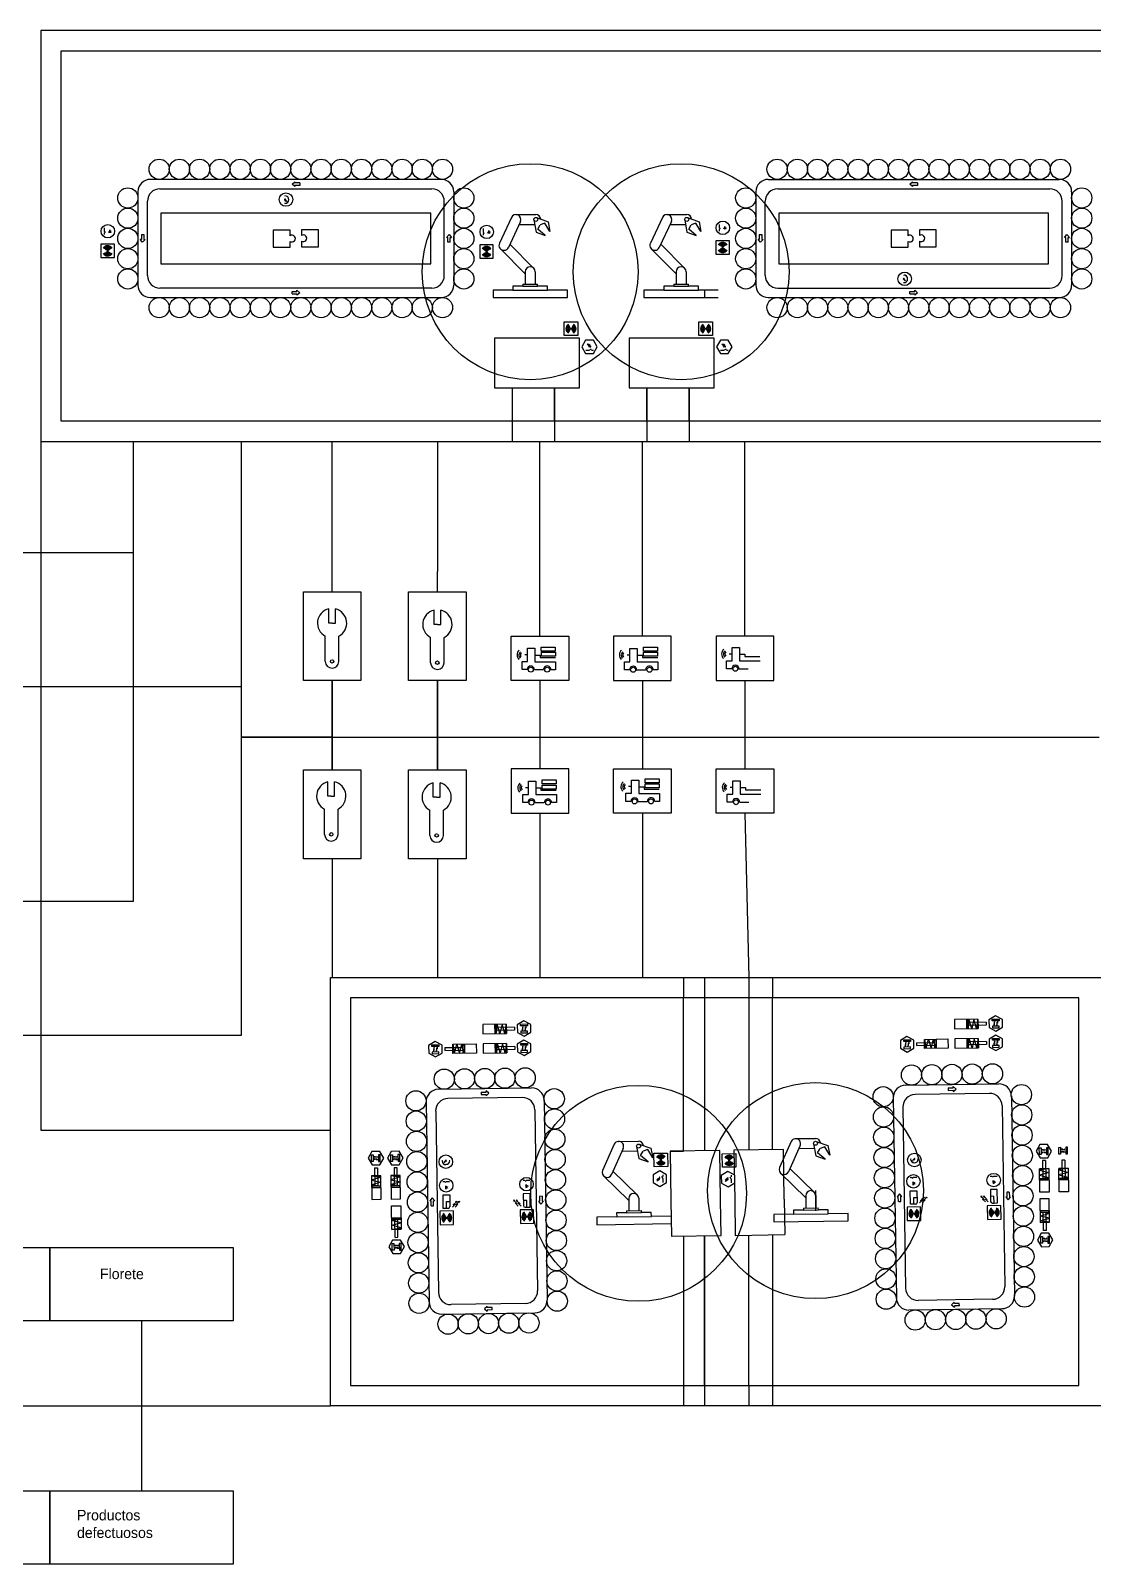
# Model space of a CAD drawing. Header units: millimetres. Extents: x -45159 to 38165, y -34530 to 15716.
# Drawn here: x -5126 to 10627, y -7011 to 15716 of the extents above; entities that cross this region are included whole.
import ezdxf

# ---------------------------------------------------------------- set-up
doc = ezdxf.new("R2010")
doc.units = ezdxf.units.MM
doc.header["$LTSCALE"] = 0.4
for name, color, linetype in [('01 Contornos vistos 0.35', 150, 'Continuous'), ('Almacenaje', 80, 'Continuous'), ('Maquina', 82, 'Continuous'), ('Robots', 80, 'Continuous'), ('Sensores', 211, 'Continuous'), ('Texto2', 7, 'Continuous')]:
    doc.layers.add(name, color=color, linetype=linetype)

msp = doc.modelspace()

# ---------------------------------------------------------------- linework, layer by layer
at = {"layer": '01 Contornos vistos 0.35', "color": 5}
for p, q in [((-4676, 15716), (-4976, 15716)), ((-4976, 15716), (-4976, 9928)), ((11442, 15716), (-4676, 15716)), ((2011, 10424), (2011, 9628)), ((2640, 10424), (2640, 9928)), ((4007, 10424), (4007, 9928)), ((4637, 10424), (4637, 9928)), ((-4976, 9928), (-4976, 9628)), ((2640, 9928), (2640, 9628)), ((4007, 9928), (4007, 9628)), ((4637, 9928), (4637, 9628)), ((-4976, 9628), (11442, 9628)), ((-4976, 9628), (-4976, -577)), ((-3602, 7981), (-3602, 9628)), ((-2000, 5998), (-2000, 9628)), ((-657, 7702), (-657, 9628)), ((-657, 9628), (903, 9628)), ((903, 9628), (903, 7702)), ((2423, 6742), (2423, 9628)), ((3943, 6742), (3943, 9628)), ((5463, 6742), (5463, 9628)), ((-6213, 7981), (-3602, 7981)), ((-3602, 2814), (-3602, 7981)), ((-6213, 5998), (-2000, 5998)), ((-2000, 832), (-2000, 5998)), ((-2000, 5247), (10712, 5247)), ((2423, 4119), (2423, 1685)), ((3943, 4119), (3943, 1685)), ((5463, 4119), (5520, 1685)), ((-657, 3444), (-657, 1685)), ((903, 3444), (903, 1685)), ((-6221, 2814), (-3602, 2814)), ((-683, 1385), (-683, 1685)), ((-683, 1685), (11012, 1685)), ((4549, 1685), (4549, 1385)), ((4861, 1685), (4861, 1385)), ((5520, 1685), (5520, 1385)), ((5869, 1685), (5869, 1385)), ((-683, -4662), (-683, 1385)), ((4549, -890), (4549, 1385)), ((4861, 1385), (4861, -883)), ((5520, 1385), (5520, -873)), ((5869, -870), (5869, 1385)), ((-6221, 832), (-2000, 832)), ((-4976, -577), (-683, -577)), ((4549, -2148), (4549, -4362)), ((4861, -4362), (4861, -2143)), ((4861, -2143), (4861, -4362)), ((5520, -4362), (5520, -2133)), ((5869, -2127), (5869, -4662)), ((-3481, -3403), (-3481, -5922)), ((4549, -4362), (4549, -4662)), ((4861, -4362), (4861, -4662)), ((5520, -4362), (5520, -4662)), ((-6200, -4662), (-2182, -4662)), ((-2182, -4662), (-683, -4662)), ((-383, -4662), (-683, -4662)), ((25250, -4662), (-383, -4662))]:
    msp.add_line(p, q, dxfattribs=at)
at = {"layer": '01 Contornos vistos 0.35', "color": 6}
for p, q in [((-1361, 13208), (-1334, 13186)), ((-1356, 13270), (-1356, 13262)), ((-1356, 13213), (-1356, 13213)), ((-1356, 13203), (-1356, 13203)), ((-1348, 13215), (-1334, 13186)), ((-1329, 13252), (-1323, 13260)), ((-1312, 13194), (-1303, 13191)), ((-1310, 13226), (-1301, 13228)), ((-1356, 13165), (-1356, 13156)), ((-1330, 13173), (-1325, 13165)), ((-4036, 12794), (-4036, 12744)), ((-4036, 12744), (-4023, 12722)), ((1581, 12784), (1581, 12734)), ((1581, 12734), (1594, 12712)), ((5080, 12844), (5080, 12794)), ((5080, 12794), (5093, 12772)), ((5080, 12772), (5080, 12744)), ((-4036, 12722), (-4036, 12694)), ((1581, 12712), (1581, 12684)), ((7817, 12095), (7817, 12087)), ((7843, 12077), (7849, 12085)), ((7862, 12051), (7872, 12053)), ((7811, 12033), (7839, 12011)), ((7817, 12038), (7817, 12038)), ((7817, 12028), (7817, 12028)), ((7817, 11989), (7817, 11981)), ((7824, 12039), (7839, 12011)), ((7842, 11998), (7848, 11990)), ((7860, 12019), (7869, 12015)), ((3132, 11058), (3146, 11053)), ((3152, 11058), (3166, 11053)), ((5129, 11058), (5143, 11053)), ((5149, 11058), (5163, 11053)), ((2170, 909), (2163, 925)), ((2237, 971), (2187, 970)), ((2205, 950), (2212, 934)), ((9180, 963), (9130, 963)), ((9163, 983), (9155, 999)), ((9229, 1044), (9179, 1044)), ((9197, 1024), (9205, 1008)), ((2188, 890), (2138, 889)), ((2238, 683), (2188, 682)), ((7849, 675), (7841, 691)), ((7916, 736), (7866, 736)), ((7883, 716), (7891, 700)), ((9164, 695), (9156, 711)), ((9230, 757), (9180, 756)), ((9198, 736), (9206, 720)), ((875, 582), (825, 581)), ((857, 601), (849, 617)), ((923, 663), (873, 662)), ((891, 643), (899, 626)), ((2189, 602), (2139, 601)), ((2172, 621), (2164, 638)), ((2206, 663), (2214, 646)), ((7867, 656), (7817, 655)), ((9182, 676), (9132, 675)), ((9851, -839), (9852, -889)), ((9871, -871), (9888, -863)), ((9913, -905), (9897, -913)), ((9932, -888), (9933, -938)), ((10139, -831), (10140, -881)), ((10159, -864), (10175, -856)), ((10200, -898), (10184, -906)), ((10220, -880), (10221, -930)), ((-49, -942), (-49, -992)), ((-29, -975), (-13, -967)), ((12, -1009), (-4, -1017)), ((32, -991), (32, -1041)), ((238, -941), (239, -991)), ((259, -973), (275, -966)), ((300, -1008), (284, -1015)), ((319, -990), (320, -1040)), ((980, -1032), (971, -1032)), ((989, -1058), (981, -1063)), ((1023, -1026), (1002, -1054)), ((1030, -1039), (1002, -1054)), ((1011, -1075), (1007, -1084)), ((1019, -1031), (1019, -1031)), ((1029, -1031), (1029, -1031)), ((1042, -1077), (1045, -1086)), ((1068, -1057), (1076, -1063)), ((1086, -1030), (1077, -1030)), ((7926, -1006), (7917, -1006)), ((7935, -1032), (7926, -1037)), ((7969, -1000), (7947, -1028)), ((7976, -1013), (7947, -1028)), ((7956, -1049), (7952, -1058)), ((7964, -1006), (7964, -1006)), ((7974, -1005), (7974, -1005)), ((7987, -1051), (7990, -1060)), ((8013, -1032), (8022, -1037)), ((8031, -1005), (8023, -1005)), ((1012, -1342), (984, -1343)), ((1034, -1342), (1012, -1355)), ((1084, -1341), (1034, -1342)), ((2201, -1324), (2173, -1325)), ((2223, -1324), (2202, -1337)), ((2273, -1323), (2223, -1324)), ((4174, -1303), (4179, -1289)), ((4174, -1323), (4179, -1309)), ((5185, -1311), (5190, -1297)), ((5186, -1331), (5191, -1317)), ((7938, -1281), (7909, -1282)), ((7959, -1281), (7938, -1294)), ((8009, -1280), (7959, -1281)), ((9127, -1263), (9099, -1264)), ((9149, -1263), (9127, -1276)), ((9199, -1262), (9149, -1263)), ((1139, -1685), (1167, -1674)), ((1179, -1684), (1207, -1673)), ((2088, -1670), (2060, -1660)), ((2128, -1670), (2100, -1660)), ((8065, -1624), (8093, -1613)), ((8105, -1623), (8133, -1612)), ((9014, -1609), (8986, -1599)), ((9054, -1609), (9026, -1599)), ((258, -2256), (259, -2306)), ((9871, -2154), (9872, -2204)), ((9891, -2186), (9908, -2178)), ((9933, -2220), (9917, -2228)), ((9952, -2202), (9953, -2252)), ((279, -2288), (295, -2280)), ((320, -2322), (304, -2330)), ((339, -2305), (340, -2355))]:
    msp.add_line(p, q, dxfattribs=at)
at = {"layer": '01 Contornos vistos 0.35', "color": 3}
for p, q in [((2273, 11159), (1748, 11159)), ((1748, 11159), (1748, 10424)), ((4270, 11159), (3745, 11159)), ((3745, 11159), (3745, 10424)), ((1748, 10424), (2273, 10424)), ((3745, 10424), (4270, 10424)), ((4365, -1625), (4373, -2150)), ((5108, -2139), (5100, -1614)), ((5310, -1611), (5318, -2136)), ((6045, -1600), (6053, -2125)), ((4373, -2150), (5108, -2139)), ((5318, -2136), (6053, -2125))]:
    msp.add_line(p, q, dxfattribs=at)
at = {"layer": '01 Contornos vistos 0.35', "color": 4}
for p, q in [((2640, 9928), (2640, 10424)), ((4007, 9928), (4007, 10424)), ((4637, 9928), (4637, 10424)), ((-657, 5247), (-2000, 5247)), ((4354, -890), (4549, -890)), ((6509, -1473), (6509, -1773))]:
    msp.add_line(p, q, dxfattribs=at)
at = {"layer": '01 Contornos vistos 0.35'}
for p, q in [((-657, 7402), (-657, 7702)), ((903, 7402), (903, 7702)), ((-708, 6936), (-708, 7148)), ((-608, 6936), (-608, 7148)), ((853, 6917), (853, 7128)), ((953, 6917), (953, 7128)), ((-658, 6936), (-708, 6936)), ((-658, 6936), (-608, 6936)), ((903, 6917), (853, 6917)), ((903, 6917), (953, 6917)), ((-759, 6369), (-759, 6744)), ((-558, 6369), (-558, 6744)), ((802, 6350), (802, 6724)), ((1003, 6350), (1003, 6724)), ((2158, 6247), (2158, 6367)), ((2158, 6367), (2240, 6367)), ((2240, 6465), (2198, 6465)), ((2240, 6367), (2240, 6563)), ((2240, 6563), (2350, 6563)), ((2350, 6563), (2350, 6365)), ((2350, 6464), (2426, 6464)), ((2350, 6365), (2656, 6365)), ((2426, 6464), (2426, 6429)), ((2426, 6429), (2653, 6429)), ((2441, 6505), (2652, 6505)), ((2442, 6522), (2442, 6582)), ((2442, 6582), (2650, 6582)), ((2650, 6522), (2442, 6522)), ((2444, 6446), (2444, 6505)), ((2652, 6446), (2444, 6446)), ((2650, 6582), (2650, 6522)), ((2652, 6505), (2652, 6446)), ((2656, 6365), (2656, 6246)), ((3675, 6245), (3675, 6365)), ((3675, 6365), (3757, 6365)), ((3757, 6463), (3714, 6463)), ((3757, 6365), (3757, 6561)), ((3757, 6561), (3866, 6561)), ((3866, 6561), (3866, 6364)), ((3866, 6463), (3943, 6463)), ((3866, 6364), (4172, 6364)), ((3943, 6463), (3943, 6427)), ((3943, 6427), (4169, 6427)), ((3958, 6504), (4168, 6504)), ((3959, 6521), (3959, 6580)), ((3959, 6580), (4166, 6580)), ((4166, 6521), (3959, 6521)), ((3960, 6445), (3960, 6504)), ((4168, 6445), (3960, 6445)), ((4166, 6580), (4166, 6521)), ((4168, 6504), (4168, 6445)), ((4172, 6364), (4172, 6244)), ((5191, 6260), (5191, 6380)), ((5191, 6380), (5273, 6380)), ((5273, 6478), (5230, 6478)), ((5273, 6380), (5273, 6576)), ((5273, 6576), (5382, 6576)), ((5382, 6576), (5382, 6378)), ((5382, 6477), (5459, 6477)), ((5382, 6378), (5688, 6378)), ((5459, 6477), (5459, 6442)), ((5459, 6442), (5685, 6442)), ((2233, 6247), (2158, 6247)), ((2341, 6247), (2476, 6247)), ((2656, 6246), (2585, 6246)), ((3750, 6245), (3675, 6245)), ((3857, 6245), (3993, 6245)), ((4172, 6244), (4102, 6244)), ((5266, 6260), (5191, 6260)), ((5373, 6260), (5509, 6260)), ((-657, 5247), (-657, 6084)), ((-657, 6084), (-657, 4762)), ((903, 4762), (903, 6084)), ((903, 6084), (903, 5247)), ((2423, 6084), (2423, 4777)), ((3943, 6084), (3943, 4777)), ((5463, 6084), (5463, 4777)), ((-657, 4762), (-657, 5247)), ((-657, 5247), (903, 5247)), ((903, 5247), (903, 4762)), ((-720, 4373), (-720, 4585)), ((-620, 4373), (-620, 4585)), ((842, 4358), (842, 4569)), ((942, 4358), (942, 4569)), ((2252, 4397), (2252, 4593)), ((2252, 4593), (2362, 4593)), ((2362, 4593), (2362, 4395)), ((2454, 4553), (2454, 4612)), ((2454, 4612), (2662, 4612)), ((2662, 4553), (2454, 4553)), ((2662, 4612), (2662, 4553)), ((3780, 4415), (3780, 4611)), ((3780, 4611), (3890, 4611)), ((3890, 4611), (3890, 4413)), ((3981, 4554), (4191, 4554)), ((3982, 4571), (3982, 4630)), ((3982, 4630), (4189, 4630)), ((4189, 4571), (3982, 4571)), ((3984, 4495), (3984, 4554)), ((4189, 4630), (4189, 4571)), ((4191, 4554), (4191, 4495)), ((5283, 4403), (5283, 4599)), ((5283, 4599), (5393, 4599)), ((5393, 4599), (5393, 4401)), ((-670, 4373), (-720, 4373)), ((-670, 4373), (-620, 4373)), ((892, 4358), (842, 4358)), ((892, 4358), (942, 4358)), ((2170, 4277), (2170, 4397)), ((2170, 4397), (2252, 4397)), ((2252, 4495), (2210, 4495)), ((2362, 4494), (2438, 4494)), ((2362, 4395), (2668, 4395)), ((2438, 4494), (2438, 4459)), ((2438, 4459), (2665, 4459)), ((2453, 4536), (2664, 4536)), ((2456, 4477), (2456, 4536)), ((2664, 4477), (2456, 4477)), ((2664, 4536), (2664, 4477)), ((2668, 4395), (2668, 4276)), ((3698, 4295), (3698, 4415)), ((3698, 4415), (3780, 4415)), ((3780, 4513), (3737, 4513)), ((3890, 4512), (3966, 4512)), ((3890, 4413), (4195, 4413)), ((3966, 4512), (3966, 4477)), ((3966, 4477), (4192, 4477)), ((4191, 4495), (3984, 4495)), ((4195, 4413), (4195, 4294)), ((5201, 4283), (5201, 4403)), ((5201, 4403), (5283, 4403)), ((5283, 4501), (5241, 4501)), ((5393, 4500), (5469, 4500)), ((5393, 4401), (5699, 4401)), ((5469, 4500), (5469, 4465)), ((5469, 4465), (5696, 4465)), ((-770, 3806), (-770, 4181)), ((-570, 3806), (-570, 4181)), ((792, 3790), (792, 4165)), ((993, 3790), (993, 4165)), ((2246, 4277), (2170, 4277)), ((2353, 4277), (2488, 4277)), ((2668, 4276), (2597, 4276)), ((3773, 4295), (3698, 4295)), ((3880, 4295), (4016, 4295)), ((4195, 4294), (4125, 4294)), ((5277, 4283), (5201, 4283)), ((5384, 4283), (5519, 4283))]:
    msp.add_line(p, q, dxfattribs=at)
at = {"layer": '01 Contornos vistos 0.35', "color": 5}
for points in [[(-4676, 15416), (11142, 15416), (11142, 9928), (-4676, 9928)], [(-7559, -2314), (-4841, -2314), (-4841, -3403), (-7559, -3403)], [(-4841, -2314), (-2122, -2314), (-2122, -3403), (-4841, -3403)], [(-7559, -5922), (-4841, -5922), (-4841, -7011), (-7559, -7011)], [(-4841, -5922), (-2122, -5922), (-2122, -7011), (-4841, -7011)]]:
    msp.add_lwpolyline(points, close=True, dxfattribs=at)
at = {"layer": '01 Contornos vistos 0.35', "color": 2}
for points in [[(805, 13013), (-3195, 13013), (-3195, 12263), (805, 12263)], [(9964, 13012), (5964, 13012), (5964, 12262), (9964, 12262)]]:
    msp.add_lwpolyline(points, close=True, dxfattribs=at)
for points in [[(-1280, 12677), (-1280, 12760), (-1530, 12760), (-1530, 12510), (-1280, 12510), (-1280, 12593)], [(-1110, 12597), (-1110, 12514), (-860, 12514), (-860, 12764), (-1110, 12764), (-1110, 12681)], [(7880, 12677), (7880, 12760), (7630, 12760), (7630, 12510), (7880, 12510), (7880, 12593)], [(8049, 12597), (8049, 12514), (8299, 12514), (8299, 12764), (8049, 12764), (8049, 12681)]]:
    msp.add_lwpolyline(points, dxfattribs=at)
at = {"layer": '01 Contornos vistos 0.35', "color": 6}
for points in [[(-4085, 12553), (-4085, 12353), (-3885, 12353), (-3885, 12553)], [(1532, 12543), (1532, 12343), (1732, 12343), (1732, 12543)], [(5032, 12603), (5032, 12403), (5232, 12403), (5232, 12603)], [(2783, 11399), (2983, 11399), (2983, 11199), (2783, 11199)], [(4780, 11399), (4980, 11399), (4980, 11199), (4780, 11199)], [(10412, 1385), (-383, 1385), (-383, -4362), (10412, -4362)], [(2237, 996), (2237, 971), (2137, 969), (2137, 994)], [(9229, 1069), (9229, 1044), (9129, 1043), (9129, 1068)], [(9231, 939), (9230, 964), (9130, 963), (9131, 938)], [(923, 688), (923, 663), (823, 661), (823, 686)], [(2239, 865), (2238, 890), (2138, 889), (2139, 864)], [(2238, 708), (2238, 683), (2138, 681), (2138, 706)], [(7915, 761), (7916, 736), (7816, 735), (7815, 760)], [(9230, 782), (9230, 757), (9130, 755), (9130, 780)], [(925, 558), (925, 583), (825, 581), (825, 556)], [(2240, 578), (2239, 603), (2139, 601), (2140, 576)], [(7917, 631), (7917, 656), (7817, 655), (7817, 630)], [(9232, 651), (9231, 676), (9132, 675), (9132, 650)], [(9826, -839), (9851, -839), (9853, -939), (9828, -939)], [(9956, -837), (9931, -838), (9933, -938), (9958, -937)], [(10114, -832), (10139, -831), (10140, -931), (10115, -932)], [(10244, -830), (10219, -830), (10221, -930), (10246, -930)], [(-74, -943), (-49, -942), (-48, -1042), (-73, -1043)], [(56, -941), (31, -941), (32, -1041), (57, -1041)], [(213, -941), (238, -941), (240, -1041), (215, -1041)], [(344, -939), (319, -940), (320, -1040), (345, -1039)], [(4117, -1119), (4114, -919), (4314, -916), (4317, -1116)], [(5129, -1127), (5126, -927), (5326, -924), (5329, -1124)], [(1140, -1775), (940, -1778), (943, -1978), (1143, -1975)], [(2330, -1757), (2130, -1760), (2133, -1960), (2333, -1957)], [(8066, -1714), (7866, -1717), (7869, -1917), (8069, -1914)], [(9255, -1696), (9055, -1699), (9059, -1899), (9259, -1896)], [(233, -2256), (258, -2256), (260, -2356), (235, -2356)], [(364, -2254), (339, -2255), (340, -2355), (365, -2354)], [(9846, -2154), (9871, -2154), (9873, -2254), (9848, -2254)], [(9977, -2152), (9952, -2152), (9953, -2252), (9978, -2252)]]:
    msp.add_lwpolyline(points, close=True, dxfattribs=at)
for points in [[(1065, -1736), (990, -1737), (987, -1537), (1087, -1536), (1089, -1711)], [(2204, -1719), (2279, -1717), (2276, -1517), (2176, -1519), (2179, -1694)], [(7990, -1675), (7915, -1676), (7912, -1476), (8012, -1475), (8015, -1650)], [(7990, -1675), (7965, -1675), (7964, -1575), (8014, -1575), (8015, -1650)], [(9130, -1658), (9205, -1656), (9202, -1456), (9102, -1458), (9104, -1633)], [(9130, -1658), (9155, -1657), (9153, -1557), (9103, -1558), (9104, -1633)], [(1065, -1736), (1040, -1736), (1038, -1636), (1088, -1636), (1089, -1711)], [(2204, -1719), (2229, -1718), (2228, -1618), (2178, -1619), (2179, -1694)]]:
    msp.add_lwpolyline(points, dxfattribs=at)
at = {"layer": '01 Contornos vistos 0.35', "color": 85, "true_color": 0x58ba48}
for centre in [(-3221, 13662), (-2921, 13662), (-2621, 13662), (-2321, 13662), (-2021, 13662), (-1721, 13662), (-1421, 13662), (-1121, 13662), (-821, 13662), (-521, 13662), (-221, 13662), (79, 13662), (379, 13662), (679, 13662), (979, 13662), (5939, 13662), (6239, 13662), (6539, 13662), (6839, 13662), (7139, 13662), (7439, 13662), (7739, 13662), (8039, 13662), (8339, 13662), (8639, 13662), (8939, 13662), (9239, 13662), (9539, 13662), (9839, 13662), (10139, 13662), (-3685, 13237), (1295, 13237), (5474, 13237), (10454, 13237), (-3685, 12937), (1295, 12937), (5474, 12937), (10454, 12937), (-3685, 12637), (1295, 12637), (5474, 12637), (10454, 12637), (-3685, 12337), (1295, 12337), (5474, 12337), (10454, 12337), (-3685, 12037), (1295, 12037), (5474, 12037), (10454, 12037), (-3221, 11612), (-2921, 11612), (-2621, 11612), (-2321, 11612), (-2021, 11612), (-1721, 11612), (-1421, 11612), (-1121, 11612), (-821, 11612), (-521, 11612), (-221, 11612), (79, 11612), (379, 11612), (679, 11612), (979, 11612), (5939, 11612), (6239, 11612), (6539, 11612), (6839, 11612), (7139, 11612), (7439, 11612), (7739, 11612), (8039, 11612), (8339, 11612), (8639, 11612), (8939, 11612), (9239, 11612), (9539, 11612), (9839, 11612), (10139, 11612), (1005, 179), (1305, 184), (1605, 188), (1905, 193), (2205, 198), (7931, 240), (8231, 245), (8531, 249), (8831, 254), (9131, 258), (585, -143), (2635, -112), (7511, -82), (9560, -51), (9565, -351), (590, -443), (2639, -412), (7516, -382), (594, -743), (2644, -712), (7520, -682), (9570, -651), (599, -1043), (2648, -1012), (7525, -982), (9574, -951), (7529, -1282), (9579, -1251), (604, -1343), (2653, -1312), (608, -1643), (2658, -1612), (7534, -1582), (9583, -1551), (613, -1943), (2662, -1912), (7538, -1882), (9588, -1851), (7543, -2182), (9592, -2151), (617, -2243), (2667, -2212), (622, -2543), (2671, -2512), (7548, -2482), (9597, -2451), (626, -2843), (2676, -2811), (7552, -2782), (9602, -2750), (7557, -3082), (9606, -3050), (631, -3143), (2680, -3111), (1061, -3452), (1361, -3447), (1661, -3443), (1961, -3438), (2261, -3434), (7986, -3391), (8286, -3386), (8586, -3382), (8886, -3377), (9186, -3373)]:
    msp.add_circle(centre, 150, dxfattribs=at)
at = {"layer": '01 Contornos vistos 0.35', "color": 1}
for centre in [(2279, 12144), (4516, 12144), (3886, -1513), (6509, -1473)]:
    msp.add_circle(centre, 1600, dxfattribs=at)
at = {"layer": '01 Contornos vistos 0.35', "color": 6}
for centre, radius in [((-1342, 13213), 100), ((-3982, 12744), 100), ((1635, 12734), 100), ((5135, 12794), 100), ((5132, 12503), 5), ((-3985, 12453), 5), ((1632, 12443), 5), ((7830, 12038), 100), ((2883, 11299), 5), ((4880, 11299), 5), ((1029, -1045), 100), ((4216, -1018), 5), ((5228, -1025), 5), ((7974, -1019), 100), ((1034, -1396), 100), ((2224, -1378), 100), ((7960, -1335), 100), ((9150, -1317), 100), ((7967, -1815), 5), ((9157, -1797), 5), ((1042, -1876), 5), ((2231, -1858), 5)]:
    msp.add_circle(centre, radius, dxfattribs=at)
at = {"layer": '01 Contornos vistos 0.35'}
for centre, radius in [((-658, 6369), 25.4), ((903, 6350), 25.4), ((2287, 6247), 36.9), ((2531, 6247), 36.9), ((3804, 6245), 36.9), ((4047, 6245), 36.9), ((5320, 6260), 36.9), ((3827, 4295), 36.9), ((4070, 4295), 36.9), ((5330, 4283), 36.9), ((2299, 4277), 36.9), ((2543, 4277), 36.9), ((-670, 3806), 25.4), ((892, 3790), 25.4)]:
    msp.add_circle(centre, radius, dxfattribs=at)
at = {"layer": '01 Contornos vistos 0.35', "color": 6}
for centre, radius, start, end in [((-1356, 13213), 7.58, 11.8715, 222.7764), ((-1356, 13213), 57.2, 270, 90), ((-3951, 12779), 48.6, 240, 300), ((-3951, 12779), 34.7, 240, 300), ((-3951, 12779), 20.8, 240, 300), ((1666, 12769), 48.6, 240, 300), ((1666, 12769), 34.7, 240, 300), ((1666, 12769), 20.8, 240, 300), ((5165, 12829), 48.6, 240, 300), ((5165, 12829), 34.7, 240, 300), ((5165, 12829), 20.8, 240, 300), ((-3985, 12453), 75, 30, 150), ((-3985, 12453), 65, 30, 150), ((-3985, 12453), 55, 30, 150), ((1632, 12443), 75, 30, 150), ((1632, 12443), 65, 30, 150), ((5132, 12503), 75, 30, 150), ((5132, 12503), 65, 30, 150), ((5132, 12503), 55, 30, 150), ((5132, 12503), 45, 30, 150), ((5132, 12503), 35, 30, 150), ((5132, 12503), 25, 30, 150), ((5132, 12503), 15, 30, 150), ((-3985, 12453), 75, 210, 330), ((-3985, 12453), 65, 210, 330), ((-3985, 12453), 55, 210, 330), ((-3985, 12453), 45, 30, 150), ((-3985, 12453), 45, 210, 330), ((-3985, 12453), 35, 30, 150), ((-3985, 12453), 35, 210, 330), ((-3985, 12453), 25, 30, 150), ((-3985, 12453), 25, 210, 330), ((-3985, 12453), 15, 30, 150), ((-3985, 12453), 15, 210, 330), ((1632, 12443), 75, 210, 330), ((1632, 12443), 65, 210, 330), ((1632, 12443), 55, 30, 150), ((1632, 12443), 55, 210, 330), ((1632, 12443), 45, 30, 150), ((1632, 12443), 45, 210, 330), ((1632, 12443), 35, 30, 150), ((1632, 12443), 35, 210, 330), ((1632, 12443), 25, 30, 150), ((1632, 12443), 25, 210, 330), ((1632, 12443), 15, 30, 150), ((1632, 12443), 15, 210, 330), ((5132, 12503), 75, 210, 330), ((5132, 12503), 65, 210, 330), ((5132, 12503), 55, 210, 330), ((5132, 12503), 45, 210, 330), ((5132, 12503), 35, 210, 330), ((5132, 12503), 25, 210, 330), ((5132, 12503), 15, 210, 330), ((7817, 12038), 7.58, 11.8715, 222.7764), ((7817, 12038), 57.2, 270, 90), ((2883, 11299), 75, 120, 240), ((2883, 11299), 75, 300, 60), ((4880, 11299), 75, 120, 240), ((4880, 11299), 75, 300, 60), ((2883, 11299), 65, 120, 240), ((2883, 11299), 55, 120, 240), ((2883, 11299), 45, 120, 240), ((2883, 11299), 35, 120, 240), ((2883, 11299), 25, 120, 240), ((2883, 11299), 15, 120, 240), ((2883, 11299), 15, 300, 60), ((2883, 11299), 25, 300, 60), ((2883, 11299), 35, 300, 60), ((2883, 11299), 45, 300, 60), ((2883, 11299), 55, 300, 60), ((2883, 11299), 65, 300, 60), ((4880, 11299), 65, 120, 240), ((4880, 11299), 55, 120, 240), ((4880, 11299), 45, 120, 240), ((4880, 11299), 35, 120, 240), ((4880, 11299), 25, 120, 240), ((4880, 11299), 15, 120, 240), ((4880, 11299), 15, 300, 60), ((4880, 11299), 25, 300, 60), ((4880, 11299), 35, 300, 60), ((4880, 11299), 45, 300, 60), ((4880, 11299), 55, 300, 60), ((4880, 11299), 65, 300, 60), ((1029, -1031), 57.2, 180.8753, 0.8753), ((1029, -1031), 7.58, 282.7469, 133.6517), ((4216, -1018), 75, 30.8753, 150.8753), ((4216, -1018), 75, 210.8753, 330.8753), ((4216, -1018), 65, 30.8753, 150.8753), ((4216, -1018), 65, 210.8753, 330.8753), ((4216, -1018), 55, 30.8753, 150.8753), ((4216, -1018), 55, 210.8753, 330.8753), ((4216, -1018), 45, 30.8753, 150.8753), ((4216, -1018), 45, 210.8753, 330.8753), ((4216, -1018), 35, 30.8753, 150.8753), ((4216, -1018), 35, 210.8753, 330.8753), ((4216, -1018), 25, 30.8753, 150.8753), ((4216, -1018), 25, 210.8753, 330.8753), ((4216, -1018), 15, 30.8753, 150.8753), ((4216, -1018), 15, 210.8753, 330.8753), ((5228, -1025), 75, 30.8753, 150.8753), ((5228, -1025), 75, 210.8753, 330.8753), ((5228, -1025), 65, 30.8753, 150.8753), ((5228, -1025), 65, 210.8753, 330.8753), ((5228, -1025), 55, 30.8753, 150.8753), ((5228, -1025), 55, 210.8753, 330.8753), ((5228, -1025), 45, 30.8753, 150.8753), ((5228, -1025), 45, 210.8753, 330.8753), ((5228, -1025), 35, 30.8753, 150.8753), ((5228, -1025), 35, 210.8753, 330.8753), ((5228, -1025), 25, 30.8753, 150.8753), ((5228, -1025), 25, 210.8753, 330.8753), ((5228, -1025), 15, 30.8753, 150.8753), ((5228, -1025), 15, 210.8753, 330.8753), ((7974, -1005), 57.2, 180.8753, 0.8753), ((7974, -1005), 7.58, 282.7469, 133.6517), ((7996, -1365), 48.6, 150.8753, 210.8753), ((7996, -1365), 34.7, 150.8753, 210.8753), ((7996, -1365), 20.8, 150.8753, 210.8753), ((9186, -1347), 48.6, 150.8753, 210.8753), ((9186, -1347), 34.7, 150.8753, 210.8753), ((9186, -1347), 20.8, 150.8753, 210.8753), ((1070, -1426), 48.6, 150.8753, 210.8753), ((1070, -1426), 34.7, 150.8753, 210.8753), ((1070, -1426), 20.8, 150.8753, 210.8753), ((2260, -1408), 48.6, 150.8753, 210.8753), ((2260, -1408), 34.7, 150.8753, 210.8753), ((2260, -1408), 20.8, 150.8753, 210.8753), ((1042, -1876), 75, 120.8753, 240.8753), ((1064, -1711), 25, 270.8753, 0.8753), ((1042, -1876), 75, 300.8753, 60.8753), ((2231, -1858), 75, 120.8753, 240.8753), ((2231, -1858), 65, 120.8753, 240.8753), ((2231, -1858), 55, 120.8753, 240.8753), ((2204, -1694), 25, 180.8753, 270.8753), ((2231, -1858), 55, 300.8753, 60.8753), ((2231, -1858), 65, 300.8753, 60.8753), ((2231, -1858), 75, 300.8753, 60.8753), ((7967, -1815), 75, 120.8753, 240.8753), ((7967, -1815), 65, 120.8753, 240.8753), ((7967, -1815), 55, 120.8753, 240.8753), ((7967, -1815), 45, 120.8753, 240.8753), ((7967, -1815), 35, 120.8753, 240.8753), ((7967, -1815), 25, 120.8753, 240.8753), ((7967, -1815), 15, 120.8753, 240.8753), ((7967, -1815), 15, 300.8753, 60.8753), ((7967, -1815), 25, 300.8753, 60.8753), ((7967, -1815), 35, 300.8753, 60.8753), ((7967, -1815), 45, 300.8753, 60.8753), ((7990, -1650), 25, 270.8753, 0.8753), ((7967, -1815), 55, 300.8753, 60.8753), ((7967, -1815), 65, 300.8753, 60.8753), ((7967, -1815), 75, 300.8753, 60.8753), ((9157, -1797), 75, 120.8753, 240.8753), ((9157, -1797), 65, 120.8753, 240.8753), ((9157, -1797), 55, 120.8753, 240.8753), ((9129, -1633), 25, 180.8753, 270.8753), ((9157, -1797), 45, 120.8753, 240.8753), ((9157, -1797), 35, 120.8753, 240.8753), ((9157, -1797), 25, 120.8753, 240.8753), ((9157, -1797), 15, 120.8753, 240.8753), ((9157, -1797), 15, 300.8753, 60.8753), ((9157, -1797), 25, 300.8753, 60.8753), ((9157, -1797), 35, 300.8753, 60.8753), ((9157, -1797), 45, 300.8753, 60.8753), ((9157, -1797), 55, 300.8753, 60.8753), ((9157, -1797), 65, 300.8753, 60.8753), ((9157, -1797), 75, 300.8753, 60.8753), ((1042, -1876), 65, 120.8753, 240.8753), ((1042, -1876), 55, 120.8753, 240.8753), ((1042, -1876), 45, 120.8753, 240.8753), ((1042, -1876), 35, 120.8753, 240.8753), ((1042, -1876), 25, 120.8753, 240.8753), ((1042, -1876), 15, 120.8753, 240.8753), ((1042, -1876), 15, 300.8753, 60.8753), ((1042, -1876), 25, 300.8753, 60.8753), ((1042, -1876), 35, 300.8753, 60.8753), ((1042, -1876), 45, 300.8753, 60.8753), ((1042, -1876), 55, 300.8753, 60.8753), ((1042, -1876), 65, 300.8753, 60.8753), ((2231, -1858), 45, 120.8753, 240.8753), ((2231, -1858), 35, 120.8753, 240.8753), ((2231, -1858), 25, 120.8753, 240.8753), ((2231, -1858), 15, 120.8753, 240.8753), ((2231, -1858), 15, 300.8753, 60.8753), ((2231, -1858), 25, 300.8753, 60.8753), ((2231, -1858), 35, 300.8753, 60.8753), ((2231, -1858), 45, 300.8753, 60.8753)]:
    msp.add_arc(centre, radius, start, end, dxfattribs=at)
at = {"layer": '01 Contornos vistos 0.35', "color": 2}
for centre, start, end in [((-1252, 12635), 236.907, 123.093), ((-1083, 12639), 236.9236, 123.0764), ((7907, 12635), 236.907, 123.093), ((8077, 12639), 236.9236, 123.0764)]:
    msp.add_arc(centre, 50, start, end, dxfattribs=at)
at = {"layer": '01 Contornos vistos 0.35'}
for centre, radius, start, end in [((-658, 6936), 217, 103.3101, 242.5024), ((-658, 6936), 217, 297.4976, 76.6899), ((903, 6917), 217, 103.3101, 242.5024), ((903, 6917), 217, 297.4976, 76.6899), ((-658, 6369), 100, 180, 0), ((2176, 6465), 92.7, 131.4859, 225.1419), ((2176, 6465), 64.1, 131.4859, 225.1419), ((2176, 6465), 42.9, 131.4859, 225.1419), ((3693, 6463), 92.7, 131.4859, 225.1419), ((3693, 6463), 64.1, 131.4859, 225.1419), ((3693, 6463), 42.9, 131.4859, 225.1419), ((5209, 6478), 92.7, 131.4859, 225.1419), ((5209, 6478), 64.1, 131.4859, 225.1419), ((5209, 6478), 42.9, 131.4859, 225.1419), ((903, 6350), 100, 180, 0), ((2287, 6247), 53.7, 0, 180), ((2531, 6247), 54.4, 358.6664, 180), ((3804, 6245), 53.7, 0, 180), ((4047, 6245), 54.4, 358.6664, 180), ((5320, 6260), 53.7, 0, 180), ((-670, 4373), 217, 103.3101, 242.5024), ((-670, 4373), 217, 297.4976, 76.6899), ((892, 4358), 217, 103.3101, 242.5024), ((892, 4358), 217, 297.4976, 76.6899), ((2188, 4495), 92.7, 131.4859, 225.1419), ((3716, 4513), 92.7, 131.4859, 225.1419), ((3716, 4513), 64.1, 131.4859, 225.1419), ((5219, 4501), 92.7, 131.4859, 225.1419), ((5219, 4501), 64.1, 131.4859, 225.1419), ((2188, 4495), 64.1, 131.4859, 225.1419), ((2188, 4495), 42.9, 131.4859, 225.1419), ((2299, 4277), 53.7, 0, 180), ((2543, 4277), 54.4, 358.6664, 180), ((3716, 4513), 42.9, 131.4859, 225.1419), ((3827, 4295), 53.7, 0, 180), ((4070, 4295), 54.4, 358.6664, 180), ((5219, 4501), 42.9, 131.4859, 225.1419), ((5330, 4283), 53.7, 0, 180), ((-670, 3806), 100, 180, 0), ((892, 3790), 100, 180, 0)]:
    msp.add_arc(centre, radius, start, end, dxfattribs=at)
at = {"layer": 'Almacenaje'}
for p, q in [((3008, 11159), (2273, 11159)), ((3008, 10424), (3008, 11159)), ((5005, 11159), (4270, 11159)), ((5005, 10424), (5005, 11159)), ((2273, 10424), (3008, 10424)), ((4270, 10424), (5005, 10424)), ((5089, -879), (4354, -890)), ((4354, -890), (4365, -1625)), ((5100, -1614), (5089, -879)), ((6034, -865), (5299, -876)), ((5299, -876), (5310, -1611)), ((6045, -1600), (6034, -865))]:
    msp.add_line(p, q, dxfattribs=at)
at = {"layer": 'Maquina'}
for p, q in [((-3351, 13513), (961, 13513)), ((5808, 13512), (10121, 13512)), ((-3535, 13328), (-3535, 11946)), ((-3395, 12086), (-3395, 13188)), ((-3211, 13373), (821, 13373)), ((1005, 12086), (1005, 13188)), ((1145, 13328), (1145, 11946)), ((5624, 13328), (5624, 11946)), ((5764, 12086), (5764, 13188)), ((5948, 13372), (9981, 13372)), ((10164, 12086), (10164, 13188)), ((10304, 13328), (10304, 11946)), ((-3211, 11903), (821, 11903)), ((5948, 11902), (9981, 11902)), ((-3351, 11763), (961, 11763)), ((5808, 11762), (10121, 11762)), ((916, 28), (2298, 49)), ((7842, 89), (9224, 110)), ((735, -159), (781, -3123)), ((2161, -93), (1058, -110)), ((2485, -132), (2530, -3096)), ((7661, -98), (7707, -3062)), ((9086, -32), (7984, -49)), ((9273, -213), (9314, -2897)), ((9411, -71), (9456, -3035)), ((878, -297), (919, -2980)), ((2347, -274), (2388, -2958)), ((7803, -236), (7844, -2919)), ((2207, -3144), (1105, -3161)), ((9133, -3084), (8031, -3100)), ((967, -3303), (2349, -3282)), ((7893, -3242), (9275, -3221))]:
    msp.add_line(p, q, dxfattribs=at)
for points in [[(-1084, 7402), (-230, 7402), (-230, 6084), (-1084, 6084)], [(476, 7402), (1330, 7402), (1330, 6084), (476, 6084)], [(1996, 6742), (2850, 6742), (2850, 6084), (1996, 6084)], [(4370, 6742), (3516, 6742), (3516, 6084), (4370, 6084)], [(5890, 6742), (5036, 6742), (5036, 6084), (5890, 6084)], [(1996, 4119), (2850, 4119), (2850, 4777), (1996, 4777)], [(4370, 4119), (3516, 4119), (3516, 4777), (4370, 4777)], [(5890, 4119), (5036, 4119), (5036, 4777), (5890, 4777)], [(-1084, 4762), (-230, 4762), (-230, 3444), (-1084, 3444)], [(476, 4762), (1330, 4762), (1330, 3444), (476, 3444)]]:
    msp.add_lwpolyline(points, close=True, dxfattribs=at)
for centre, start, end in [((-3351, 13328), 90, 180), ((961, 13328), 0, 90), ((5808, 13328), 90, 180), ((10121, 13328), 0, 90), ((-3211, 13188), 90, 180), ((821, 13188), 0, 90), ((5948, 13188), 90, 180), ((9981, 13188), 0, 90), ((-3211, 12086), 180, 270), ((821, 12086), 270, 0), ((5948, 12086), 180, 270), ((9981, 12086), 270, 0), ((-3351, 11946), 180, 270), ((961, 11946), 270, 0), ((5808, 11946), 180, 270), ((10121, 11946), 270, 0), ((919, -156), 90.8753, 180.8753), ((2301, -135), 0.8753, 90.8753), ((7845, -95), 90.8753, 180.8753), ((9227, -74), 0.8753, 90.8753), ((1061, -294), 90.8753, 180.8753), ((2163, -277), 0.8753, 90.8753), ((7987, -233), 90.8753, 180.8753), ((9089, -216), 0.8753, 90.8753), ((8028, -2917), 180.8753, 270.8753), ((9130, -2900), 270.8753, 0.8753), ((964, -3120), 180.8753, 270.8753), ((1102, -2978), 180.8753, 270.8753), ((2204, -2961), 270.8753, 0.8753), ((2347, -3099), 270.8753, 0.8753), ((7890, -3059), 180.8753, 270.8753), ((9272, -3038), 270.8753, 0.8753)]:
    msp.add_arc(centre, 184, start, end, dxfattribs=at)
at = {"layer": 'Robots'}
for p, q in [((2068, 12991), (2362, 12991)), ((4305, 12991), (4599, 12991)), ((2001, 12949), (1822, 12565)), ((2134, 12887), (1955, 12503)), ((2114, 12844), (2345, 12844)), ((2333, 12913), (2365, 12732)), ((2365, 12732), (2503, 12682)), ((2372, 12945), (2544, 12883)), ((2390, 12776), (2427, 12840)), ((2503, 12682), (2390, 12776)), ((2496, 12865), (2427, 12840)), ((2570, 12738), (2496, 12865)), ((2544, 12883), (2570, 12738)), ((4239, 12949), (4060, 12565)), ((4372, 12887), (4193, 12503)), ((4352, 12844), (4582, 12844)), ((4570, 12913), (4602, 12732)), ((4602, 12732), (4740, 12682)), ((4609, 12945), (4782, 12883)), ((4628, 12776), (4664, 12840)), ((4740, 12682), (4628, 12776)), ((4734, 12865), (4664, 12840)), ((4807, 12738), (4734, 12865)), ((4782, 12883), (4807, 12738)), ((1955, 12503), (1955, 12503)), ((1977, 12550), (2330, 12196)), ((4193, 12503), (4193, 12503)), ((4215, 12550), (4568, 12196)), ((1837, 12482), (2205, 12114)), ((4074, 12482), (4443, 12114)), ((2205, 12144), (2205, 11960)), ((2330, 12196), (2330, 12196)), ((2330, 12196), (2330, 12196)), ((2330, 12196), (2330, 12196)), ((2352, 12144), (2352, 11960)), ((4443, 12144), (4443, 11960)), ((4568, 12196), (4568, 12196)), ((4568, 12196), (4568, 12196)), ((4568, 12196), (4568, 12196)), ((4590, 12144), (4590, 11960)), ((2021, 11872), (1728, 11872)), ((1728, 11872), (1728, 11762)), ((2168, 11931), (2021, 11931)), ((2021, 11931), (2021, 11872)), ((2021, 11872), (2536, 11872)), ((2168, 11960), (2389, 11960)), ((2168, 11960), (2168, 11931)), ((2168, 11931), (2389, 11931)), ((2389, 11931), (2389, 11960)), ((2536, 11931), (2389, 11931)), ((2536, 11872), (2536, 11931)), ((2830, 11872), (2536, 11872)), ((2830, 11762), (2830, 11872)), ((4259, 11872), (3965, 11872)), ((3965, 11872), (3965, 11762)), ((4406, 11931), (4259, 11931)), ((4259, 11931), (4259, 11872)), ((4259, 11872), (4773, 11872)), ((4406, 11960), (4626, 11960)), ((4406, 11960), (4406, 11931)), ((4406, 11931), (4626, 11931)), ((4626, 11931), (4626, 11960)), ((4773, 11931), (4626, 11931)), ((4773, 11872), (4773, 11931)), ((5067, 11872), (4773, 11872)), ((4867, 11762), (4867, 11872)), ((1728, 11762), (2830, 11762)), ((3965, 11762), (5067, 11762)), ((3524, -787), (3351, -1173)), ((3658, -847), (3485, -1234)), ((3590, -744), (3884, -739)), ((3639, -890), (3869, -886)), ((3856, -818), (3891, -999)), ((3895, -785), (4068, -845)), ((3916, -954), (3952, -889)), ((4021, -863), (3952, -889)), ((4096, -989), (4021, -863)), ((4068, -845), (4096, -989)), ((6147, -747), (5974, -1133)), ((6281, -807), (6108, -1193)), ((6213, -703), (6507, -699)), ((6262, -850), (6493, -846)), ((6479, -778), (6514, -958)), ((6518, -745), (6692, -805)), ((6539, -914), (6575, -849)), ((6644, -823), (6575, -849)), ((6719, -949), (6644, -823)), ((6692, -805), (6719, -949)), ((3891, -999), (4030, -1047)), ((4030, -1047), (3916, -954)), ((6514, -958), (6653, -1007)), ((6653, -1007), (6539, -914)), ((3367, -1256), (3741, -1619)), ((3485, -1234), (3485, -1234)), ((3506, -1187), (3865, -1534)), ((5990, -1216), (6364, -1579)), ((6108, -1193), (6108, -1193)), ((6129, -1147), (6488, -1494)), ((3741, -1589), (3743, -1772)), ((3865, -1534), (3865, -1534)), ((3865, -1534), (3865, -1534)), ((3865, -1534), (3865, -1534)), ((3887, -1586), (3890, -1770)), ((6364, -1548), (6366, -1732)), ((6488, -1494), (6488, -1494)), ((6488, -1494), (6488, -1494)), ((6488, -1494), (6488, -1494)), ((6511, -1546), (6513, -1730)), ((3707, -1802), (3560, -1804)), ((3560, -1804), (3561, -1863)), ((3707, -1773), (3927, -1769)), ((3707, -1773), (3707, -1802)), ((3707, -1802), (3927, -1799)), ((3927, -1799), (3927, -1769)), ((4074, -1797), (3927, -1799)), ((4075, -1855), (4074, -1797)), ((6330, -1762), (6183, -1764)), ((6183, -1764), (6184, -1823)), ((6184, -1823), (6698, -1815)), ((6330, -1733), (6550, -1729)), ((6330, -1733), (6330, -1762)), ((6330, -1762), (6551, -1759)), ((6551, -1759), (6550, -1729)), ((6698, -1757), (6551, -1759)), ((6698, -1815), (6698, -1757)), ((6992, -1811), (6698, -1815)), ((6994, -1921), (6992, -1811)), ((3561, -1863), (3267, -1868)), ((3267, -1868), (3269, -1978)), ((3269, -1978), (4371, -1961)), ((3561, -1863), (4075, -1855)), ((4369, -1851), (4075, -1855)), ((6184, -1823), (5890, -1828)), ((5890, -1828), (5892, -1938)), ((5892, -1938), (6994, -1921))]:
    msp.add_line(p, q, dxfattribs=at)
for centre in [(2362, 12918), (4599, 12918), (3885, -813), (6508, -772)]:
    msp.add_circle(centre, 29.4, dxfattribs=at)
for centre, start, end in [((2068, 12918), 335, 155), ((2362, 12918), 3.5784, 90), ((4305, 12918), 335, 155), ((4599, 12918), 3.5784, 90), ((1889, 12534), 155, 335), ((4126, 12534), 155, 335), ((2279, 12144), 0, 180), ((4516, 12144), 0, 180), ((3591, -817), 335.8753, 155.8753), ((3885, -813), 4.4537, 90.8753), ((6214, -777), 335.8753, 155.8753), ((6508, -772), 4.4537, 90.8753), ((6041, -1163), 155.8753, 335.8753), ((3418, -1204), 155.8753, 335.8753), ((3814, -1587), 0.8753, 180.8753), ((6437, -1547), 0.8753, 180.8753)]:
    msp.add_arc(centre, 73.5, start, end, dxfattribs=at)
at = {"layer": 'Sensores', "color": 6}
for p, q in [((3102, 10980), (3153, 10980)), ((3125, 11074), (3146, 11053)), ((3132, 11058), (3153, 11037)), ((3145, 11074), (3166, 11053)), ((3152, 11058), (3173, 11037)), ((3153, 10980), (3190, 11001)), ((3190, 10980), (3216, 10980)), ((5099, 10980), (5150, 10980)), ((5122, 11074), (5143, 11053)), ((5129, 11058), (5150, 11037)), ((5142, 11074), (5163, 11053)), ((5149, 11058), (5170, 11037)), ((5150, 10980), (5187, 11001)), ((5187, 10980), (5213, 10980)), ((2163, 889), (2163, 925)), ((2170, 909), (2170, 945)), ((2205, 950), (2205, 914)), ((2212, 970), (2212, 934)), ((9155, 963), (9155, 999)), ((9163, 983), (9162, 1019)), ((9197, 1024), (9197, 988)), ((9204, 1044), (9205, 1008)), ((2213, 682), (2214, 646)), ((7842, 655), (7841, 691)), ((7849, 675), (7849, 711)), ((7883, 716), (7884, 680)), ((7891, 736), (7891, 700)), ((9157, 675), (9156, 711)), ((9164, 695), (9163, 731)), ((9198, 736), (9198, 700)), ((9205, 756), (9206, 720)), ((850, 581), (849, 617)), ((857, 601), (856, 637)), ((891, 643), (892, 606)), ((898, 662), (899, 626)), ((2164, 601), (2164, 638)), ((2172, 621), (2171, 657)), ((2206, 663), (2206, 627)), ((9852, -864), (9888, -863)), ((9871, -871), (9907, -871)), ((9913, -905), (9877, -906)), ((10139, -856), (10175, -856)), ((10159, -864), (10195, -863)), ((10200, -898), (10164, -898)), ((10220, -905), (10184, -906)), ((-49, -967), (-13, -967)), ((-29, -975), (7, -974)), ((12, -1009), (-24, -1009)), ((32, -1016), (-4, -1017)), ((239, -966), (275, -966)), ((259, -973), (295, -973)), ((300, -1008), (264, -1008)), ((320, -1015), (284, -1015)), ((9933, -913), (9897, -913)), ((4158, -1311), (4179, -1289)), ((4158, -1331), (4179, -1309)), ((4174, -1303), (4195, -1282)), ((4174, -1323), (4195, -1302)), ((4251, -1300), (4230, -1264)), ((4251, -1264), (4251, -1238)), ((4252, -1352), (4251, -1300)), ((5169, -1318), (5190, -1297)), ((5170, -1338), (5191, -1317)), ((5185, -1311), (5206, -1289)), ((5186, -1331), (5207, -1309)), ((5263, -1308), (5241, -1272)), ((5263, -1271), (5262, -1246)), ((5264, -1359), (5263, -1308)), ((8065, -1624), (8106, -1581)), ((8105, -1623), (8147, -1580)), ((9014, -1609), (8971, -1567)), ((9054, -1609), (9011, -1567)), ((1125, -1717), (1167, -1674)), ((1139, -1685), (1181, -1642)), ((1165, -1717), (1207, -1673)), ((1179, -1684), (1221, -1641)), ((2088, -1670), (2045, -1628)), ((2103, -1702), (2060, -1660)), ((2128, -1670), (2085, -1628)), ((2143, -1702), (2100, -1660)), ((8051, -1656), (8093, -1613)), ((8091, -1656), (8133, -1612)), ((9029, -1641), (8986, -1599)), ((9069, -1641), (9026, -1599)), ((9872, -2179), (9908, -2178)), ((9891, -2186), (9928, -2186)), ((9933, -2220), (9897, -2221)), ((9953, -2227), (9917, -2228)), ((259, -2281), (295, -2280)), ((279, -2288), (315, -2288)), ((320, -2322), (284, -2323)), ((340, -2330), (304, -2330))]:
    msp.add_line(p, q, dxfattribs=at)
at = {"layer": 'Sensores'}
for p, q in [((1774, 984), (1776, 863)), ((2044, 949), (1775, 945)), ((1791, 993), (1776, 863)), ((1831, 855), (1791, 993)), ((1863, 994), (1831, 855)), ((1904, 856), (1863, 994)), ((1924, 995), (1904, 856)), ((2044, 949), (2045, 906)), ((8767, 1058), (8769, 936)), ((9036, 1023), (8767, 1019)), ((9037, 980), (8768, 975)), ((8783, 1066), (8769, 936)), ((8823, 929), (8783, 1066)), ((8856, 1067), (8823, 929)), ((8896, 930), (8856, 1067)), ((8916, 1068), (8896, 930)), ((9036, 1023), (9037, 980)), ((1132, 695), (1156, 557)), ((1156, 557), (1193, 696)), ((1193, 696), (1229, 558)), ((1229, 558), (1266, 697)), ((1266, 697), (1284, 567)), ((1282, 689), (1284, 567)), ((2045, 906), (1776, 902)), ((1779, 696), (1781, 575)), ((1795, 705), (1781, 575)), ((1836, 568), (1795, 705)), ((1868, 706), (1836, 568)), ((1908, 569), (1868, 706)), ((1929, 707), (1908, 569)), ((8006, 719), (8275, 724)), ((8006, 719), (8006, 676)), ((8124, 768), (8148, 631)), ((8148, 631), (8185, 769)), ((8185, 769), (8221, 632)), ((8221, 632), (8258, 770)), ((8258, 770), (8276, 641)), ((8274, 763), (8276, 641)), ((8771, 770), (8773, 649)), ((9041, 735), (8772, 731)), ((9042, 692), (8772, 688)), ((8787, 779), (8773, 649)), ((8828, 641), (8787, 779)), ((8860, 780), (8828, 641)), ((8901, 643), (8860, 780)), ((8921, 781), (8901, 643)), ((9041, 735), (9042, 692)), ((1013, 646), (1282, 650)), ((1013, 646), (1014, 602)), ((1014, 602), (1283, 606)), ((2049, 662), (1779, 657)), ((2049, 618), (1780, 614)), ((2049, 662), (2049, 618)), ((8006, 676), (8275, 680)), ((-28, -1135), (15, -1134)), ((-28, -1135), (-24, -1404)), ((15, -1134), (19, -1403)), ((260, -1130), (264, -1400)), ((260, -1130), (303, -1130)), ((303, -1130), (307, -1399)), ((9873, -1028), (9877, -1298)), ((9916, -1028), (9873, -1028)), ((9916, -1028), (9920, -1297)), ((10204, -1023), (10160, -1024)), ((10160, -1024), (10164, -1293)), ((10204, -1023), (10208, -1293)), ((-73, -1255), (65, -1275)), ((65, -1275), (-72, -1316)), ((-72, -1316), (66, -1348)), ((66, -1348), (-71, -1389)), ((214, -1250), (352, -1271)), ((352, -1271), (215, -1311)), ((215, -1311), (354, -1344)), ((354, -1344), (216, -1384)), ((9965, -1146), (9828, -1171)), ((9828, -1171), (9966, -1207)), ((9966, -1207), (9829, -1244)), ((9829, -1244), (9967, -1280)), ((9967, -1280), (9838, -1298)), ((9959, -1296), (9838, -1298)), ((10253, -1142), (10115, -1166)), ((10115, -1166), (10254, -1203)), ((10254, -1203), (10116, -1239)), ((10116, -1239), (10255, -1276)), ((10255, -1276), (10125, -1294)), ((10247, -1292), (10125, -1294)), ((-71, -1389), (59, -1403)), ((-63, -1405), (59, -1403)), ((216, -1384), (346, -1398)), ((225, -1400), (346, -1398)), ((9838, -1850), (9975, -1809)), ((9967, -1793), (9845, -1795)), ((9975, -1809), (9845, -1795)), ((9888, -2064), (9884, -1795)), ((9932, -2063), (9928, -1794)), ((224, -1914), (354, -1895)), ((363, -1950), (224, -1914)), ((226, -1986), (363, -1950)), ((364, -2023), (226, -1986)), ((227, -2047), (364, -2023)), ((232, -1897), (354, -1895)), ((276, -2166), (271, -1897)), ((319, -2165), (315, -1896)), ((9976, -1882), (9838, -1850)), ((9839, -1923), (9976, -1882)), ((9977, -1943), (9839, -1923)), ((276, -2166), (319, -2165)), ((9932, -2063), (9888, -2064))]:
    msp.add_line(p, q, dxfattribs=at)
at = {"layer": 'Sensores', "color": 6}
for points in [[(3101, 10931), (3216, 10931), (3274, 11031), (3216, 11131), (3101, 11131), (3044, 11031)], [(3156, 11040), (3150, 11033), (3159, 11031)], [(3176, 11040), (3170, 11033), (3179, 11031)], [(5098, 10931), (5213, 10931), (5271, 11031), (5213, 11131), (5098, 11131), (5040, 11031)], [(5153, 11040), (5146, 11033), (5156, 11031)], [(5173, 11040), (5166, 11033), (5176, 11031)], [(2288, 874), (2286, 989), (2186, 1045), (2087, 986), (2089, 871), (2189, 815)], [(2164, 945), (2176, 945), (2170, 955)], [(2211, 914), (2199, 914), (2205, 905)], [(9280, 947), (9279, 1063), (9178, 1119), (9079, 1060), (9081, 944), (9182, 888)], [(9156, 1019), (9168, 1019), (9162, 1029)], [(9203, 988), (9192, 988), (9198, 978)], [(975, 566), (973, 681), (872, 737), (773, 678), (775, 563), (876, 507)], [(2289, 586), (2287, 701), (2187, 757), (2088, 698), (2090, 583), (2190, 527)], [(7967, 640), (7965, 755), (7864, 811), (7766, 752), (7767, 637), (7868, 581)], [(7843, 711), (7854, 711), (7848, 721)], [(9281, 660), (9280, 775), (9179, 831), (9080, 772), (9082, 657), (9183, 601)], [(9158, 731), (9169, 731), (9163, 741)], [(9204, 700), (9193, 700), (9199, 691)], [(851, 637), (862, 637), (856, 647)], [(897, 607), (886, 606), (892, 597)], [(2165, 657), (2177, 657), (2171, 667)], [(2212, 627), (2201, 626), (2206, 617)], [(7889, 680), (7878, 680), (7884, 670)], [(48, -891), (-68, -893), (-124, -993), (-65, -1092), (51, -1090), (107, -990)], [(335, -890), (220, -892), (164, -992), (223, -1091), (338, -1089), (394, -989)], [(9948, -788), (9833, -790), (9777, -890), (9836, -989), (9951, -987), (10007, -887)], [(9877, -912), (9877, -900), (9867, -906)], [(9907, -865), (9908, -876), (9917, -871)], [(10164, -904), (10164, -893), (10155, -898)], [(10195, -857), (10195, -869), (10205, -863)], [(-24, -1015), (-24, -1003), (-34, -1009)], [(7, -968), (7, -980), (17, -974)], [(264, -1014), (264, -1002), (254, -1008)], [(295, -967), (295, -979), (304, -973)], [(4301, -1352), (4299, -1237), (4199, -1181), (4100, -1240), (4102, -1355), (4202, -1411)], [(4191, -1278), (4198, -1285), (4200, -1276)], [(4191, -1298), (4198, -1305), (4201, -1296)], [(5313, -1360), (5311, -1244), (5210, -1188), (5112, -1247), (5113, -1363), (5214, -1419)], [(5203, -1286), (5210, -1293), (5212, -1284)], [(5203, -1306), (5210, -1313), (5212, -1303)], [(8113, -1587), (8100, -1574), (8118, -1569)], [(8153, -1587), (8140, -1573), (8158, -1568)], [(8964, -1574), (8977, -1561), (8959, -1556)], [(9004, -1574), (9018, -1560), (8999, -1555)], [(1187, -1648), (1174, -1635), (1192, -1630)], [(1228, -1648), (1214, -1634), (1232, -1629)], [(2039, -1635), (2052, -1622), (2033, -1617)], [(2079, -1635), (2092, -1621), (2073, -1616)], [(355, -2205), (240, -2206), (184, -2307), (243, -2406), (358, -2404), (414, -2303)], [(9968, -2103), (9853, -2104), (9797, -2205), (9856, -2304), (9971, -2302), (10027, -2201)], [(9897, -2226), (9897, -2215), (9887, -2221)], [(9927, -2180), (9928, -2191), (9937, -2185)], [(284, -2328), (284, -2317), (274, -2323)], [(315, -2282), (315, -2293), (325, -2287)]]:
    msp.add_lwpolyline(points, close=True, dxfattribs=at)
at = {"layer": 'Sensores'}
for points in [[(1924, 995), (1576, 989), (1578, 852), (1926, 857)], [(1774, 984), (1752, 984), (1754, 862), (1776, 863)], [(1926, 857), (1926, 857), (1924, 995), (1924, 995)], [(8916, 1068), (8568, 1063), (8570, 925), (8919, 931)], [(8767, 1058), (8744, 1058), (8746, 936), (8769, 936)], [(8919, 931), (8919, 931), (8916, 1068), (8916, 1068)], [(1132, 695), (1480, 700), (1482, 562), (1134, 557)], [(1134, 557), (1134, 557), (1132, 695), (1132, 695)], [(1282, 689), (1304, 689), (1306, 568), (1284, 567)], [(1929, 707), (1580, 702), (1582, 564), (1931, 569)], [(1779, 696), (1757, 696), (1758, 575), (1781, 575)], [(1931, 569), (1931, 569), (1929, 707), (1929, 707)], [(8124, 768), (8472, 774), (8475, 636), (8126, 631)], [(8126, 631), (8126, 631), (8124, 768), (8124, 768)], [(8274, 763), (8296, 763), (8298, 641), (8276, 641)], [(8921, 781), (8572, 775), (8575, 638), (8923, 643)], [(8771, 770), (8749, 770), (8751, 648), (8773, 649)], [(8923, 643), (8923, 643), (8921, 781), (8921, 781)], [(-73, -1255), (-68, -1603), (70, -1601), (64, -1253)], [(64, -1253), (64, -1253), (-73, -1255), (-73, -1255)], [(214, -1250), (220, -1599), (357, -1597), (352, -1248)], [(352, -1248), (352, -1248), (214, -1250), (214, -1250)], [(9965, -1146), (9970, -1495), (9832, -1497), (9827, -1148)], [(9827, -1148), (9827, -1148), (9965, -1146), (9965, -1146)], [(9959, -1296), (9959, -1319), (9838, -1320), (9838, -1298)], [(10253, -1142), (10258, -1490), (10120, -1492), (10115, -1144)], [(10115, -1144), (10115, -1144), (10253, -1142), (10253, -1142)], [(10247, -1292), (10247, -1314), (10126, -1316), (10125, -1294)], [(-63, -1405), (-63, -1427), (59, -1425), (59, -1403)], [(225, -1400), (225, -1423), (347, -1421), (346, -1398)], [(227, -2047), (221, -1699), (359, -1697), (364, -2045)], [(9977, -1943), (9972, -1595), (9834, -1597), (9839, -1945)], [(9967, -1793), (9966, -1771), (9845, -1773), (9845, -1795)], [(364, -2045), (364, -2045), (227, -2047), (227, -2047)], [(232, -1897), (232, -1875), (354, -1873), (354, -1895)], [(9839, -1945), (9839, -1945), (9977, -1943), (9977, -1943)]]:
    msp.add_lwpolyline(points, close=True, dxfattribs=at)
at = {"layer": 'Texto2'}
for p, q in [((-1252, 13442), (-1211, 13478)), ((-1211, 13405), (-1252, 13442)), ((-1211, 13460), (-1211, 13478)), ((-1138, 13460), (-1211, 13460)), ((-1138, 13423), (-1211, 13423)), ((-1211, 13423), (-1211, 13405)), ((-1138, 13460), (-1138, 13423)), ((7907, 13442), (7948, 13478)), ((7948, 13405), (7907, 13442)), ((7948, 13460), (7948, 13478)), ((8022, 13460), (7948, 13460)), ((8022, 13423), (7948, 13423)), ((7948, 13423), (7948, 13405)), ((8022, 13460), (8022, 13423)), ((-3485, 12621), (-3503, 12621)), ((-3466, 12580), (-3503, 12621)), ((-3485, 12694), (-3448, 12694)), ((-3485, 12694), (-3485, 12621)), ((-3429, 12621), (-3466, 12580)), ((-3448, 12694), (-3448, 12621)), ((-3448, 12621), (-3429, 12621)), ((1040, 12653), (1077, 12694)), ((1058, 12653), (1040, 12653)), ((1058, 12580), (1058, 12653)), ((1095, 12580), (1058, 12580)), ((1077, 12694), (1113, 12653)), ((1095, 12580), (1095, 12653)), ((1095, 12653), (1113, 12653)), ((5675, 12621), (5656, 12621)), ((5693, 12580), (5656, 12621)), ((5675, 12694), (5711, 12694)), ((5675, 12694), (5675, 12621)), ((5730, 12621), (5693, 12580)), ((5711, 12694), (5711, 12621)), ((5711, 12621), (5730, 12621)), ((10199, 12653), (10236, 12694)), ((10217, 12653), (10199, 12653)), ((10217, 12580), (10217, 12653)), ((10254, 12580), (10217, 12580)), ((10236, 12694), (10273, 12653)), ((10254, 12580), (10254, 12653)), ((10254, 12653), (10273, 12653)), ((-1252, 11814), (-1252, 11850)), ((-1252, 11850), (-1179, 11850)), ((-1179, 11850), (-1179, 11869)), ((-1179, 11869), (-1138, 11832)), ((-1138, 11832), (-1179, 11795)), ((7907, 11814), (7907, 11850)), ((7907, 11850), (7981, 11850)), ((7981, 11850), (7981, 11869)), ((7981, 11869), (8022, 11832)), ((8022, 11832), (7981, 11795)), ((-1252, 11814), (-1179, 11814)), ((-1179, 11814), (-1179, 11795)), ((7907, 11814), (7981, 11814)), ((7981, 11814), (7981, 11795)), ((1624, -12), (1624, 7)), ((1666, -29), (1624, 7)), ((8477, 48), (8550, 49)), ((8477, 48), (8477, 11)), ((8477, 11), (8551, 13)), ((8550, 49), (8550, 68)), ((8591, 32), (8550, 68)), ((8551, -6), (8591, 32)), ((8551, 13), (8551, -6)), ((1551, -13), (1624, -12)), ((1551, -13), (1551, -50)), ((1551, -50), (1625, -48)), ((1625, -67), (1666, -29)), ((1625, -48), (1625, -67)), ((827, -1582), (791, -1624)), ((865, -1623), (827, -1582)), ((2455, -1557), (2418, -1558)), ((2418, -1558), (2419, -1631)), ((2455, -1557), (2456, -1631)), ((7753, -1521), (7717, -1563)), ((7735, -1563), (7717, -1563)), ((7736, -1636), (7735, -1563)), ((7790, -1562), (7753, -1521)), ((7773, -1636), (7772, -1562)), ((7790, -1562), (7772, -1562)), ((9345, -1570), (9327, -1571)), ((9327, -1571), (9364, -1611)), ((9381, -1496), (9344, -1497)), ((9344, -1497), (9345, -1570)), ((9364, -1611), (9400, -1570)), ((9381, -1496), (9382, -1570)), ((9382, -1570), (9400, -1570)), ((810, -1624), (791, -1624)), ((811, -1697), (810, -1624)), ((811, -1697), (847, -1697)), ((847, -1697), (846, -1623)), ((865, -1623), (846, -1623)), ((2419, -1631), (2401, -1632)), ((2401, -1632), (2438, -1672)), ((2438, -1672), (2475, -1631)), ((2456, -1631), (2475, -1631)), ((7736, -1636), (7773, -1636)), ((8566, -3127), (8526, -3164)), ((8526, -3164), (8567, -3200)), ((8567, -3145), (8566, -3127)), ((8640, -3144), (8567, -3145)), ((8641, -3181), (8567, -3182)), ((8641, -3181), (8640, -3144)), ((1640, -3188), (1600, -3225)), ((1600, -3225), (1642, -3261)), ((1641, -3206), (1640, -3188)), ((1714, -3205), (1641, -3206)), ((1715, -3242), (1641, -3243)), ((1641, -3243), (1642, -3261)), ((1715, -3242), (1714, -3205)), ((8567, -3182), (8567, -3200))]:
    msp.add_line(p, q, dxfattribs=at)

# ---------------------------------------------------------------- texts
at = {"layer": 'Texto2', "attachment_point": 1}
for s, insert, char_height in [('Florete', (-4098, -2629), 156), ('Productos\\Pdefectuosos', (-4439, -6204), 155.97)]:
    msp.add_mtext(s, dxfattribs=dict(at, insert=insert, char_height=char_height))

doc.saveas('drawing.dxf')
